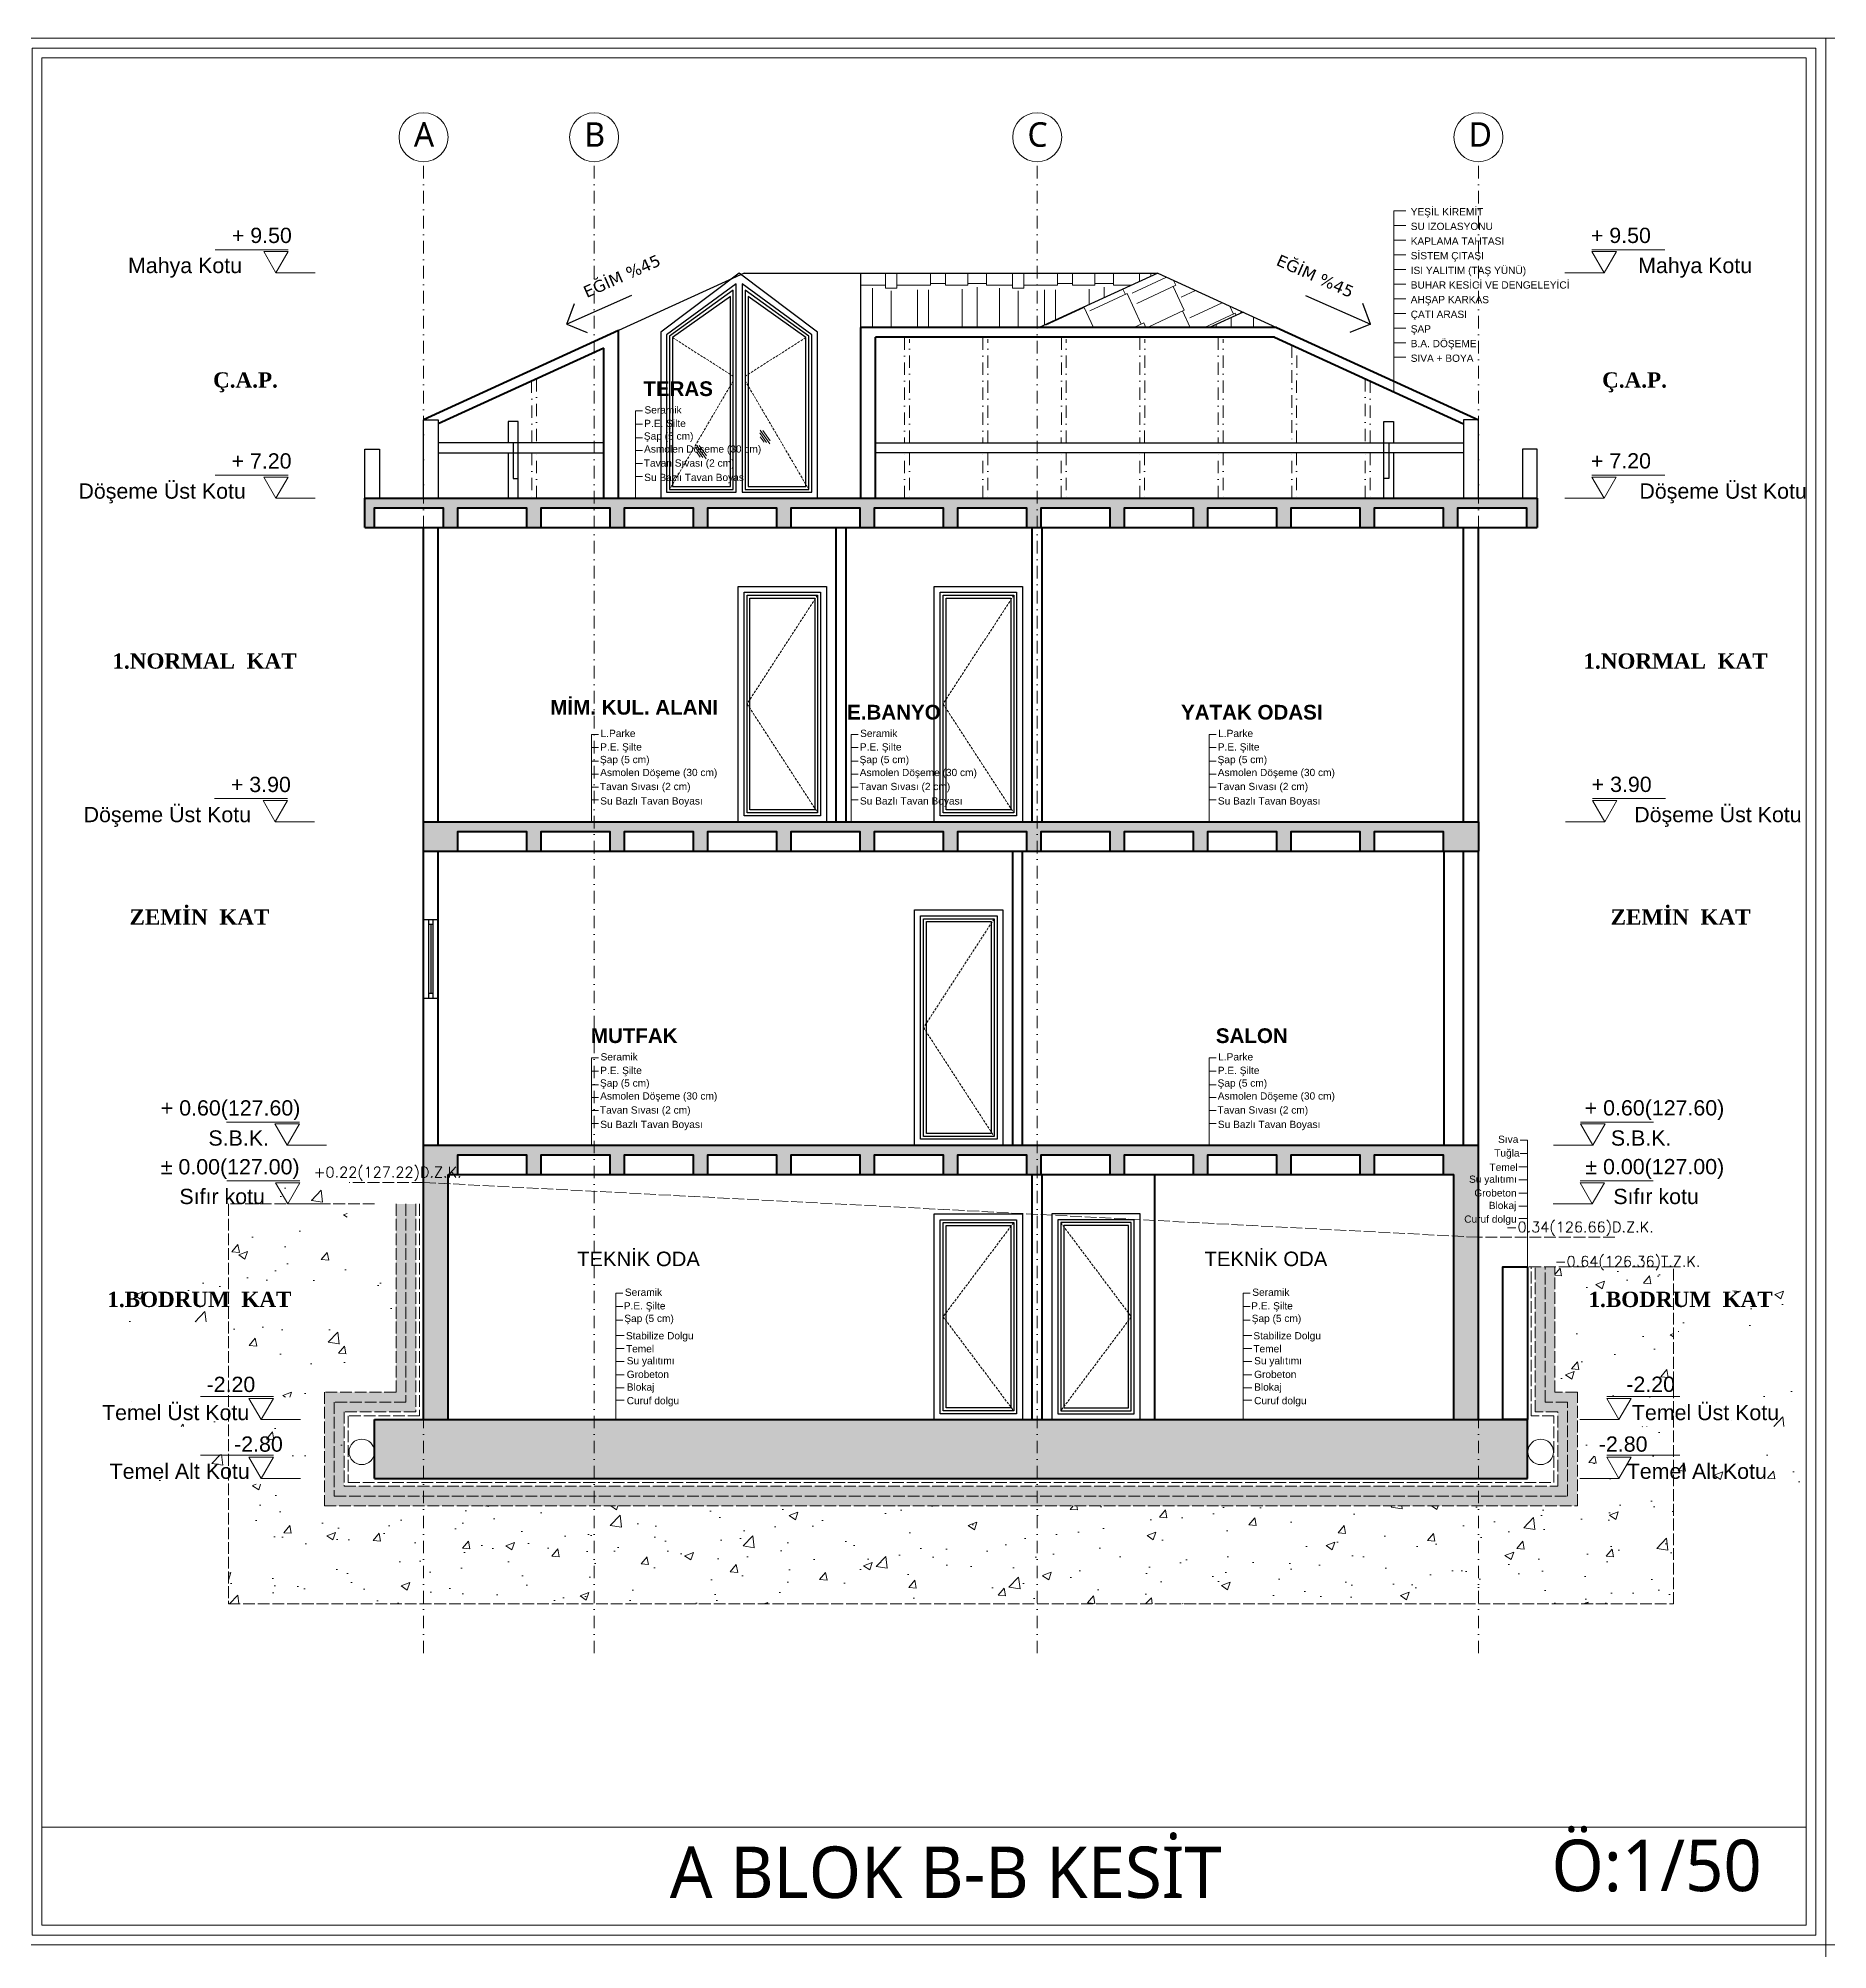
# Model space of a CAD drawing. Header units: millimetres. Extents: x 14753 to 45183, y 5640 to 19518.
# Drawn here: x 28337 to 30162, y 17563 to 19513 of the extents above; entities that cross this region are included whole.
import ezdxf

# ---------------------------------------------------------------- set-up
doc = ezdxf.new("R2010")
doc.units = ezdxf.units.MM
for name, pattern in [('ACAD_ISO02W100', [15, 12, -3]), ('DASHDOT', [25.4, 12.7, -6.35, 0, -6.35]), ('DUZ', [0]), ('HIDDEN', [0.375, 0.25, -0.125])]:
    doc.linetypes.add(name, pattern=pattern)
for name, color, linetype, lineweight in [('A Antet', 35, 'Continuous', 18), ('AKS', 251, 'DASHDOT', 0), ('CERCEVE', 66, 'Continuous', 0), ('Duvar', 1, 'Continuous', 50), ('DUVAR_0.30_gkhn', 7, 'DUZ', 30), ('Görüneyen', 250, 'HIDDEN', 0), ('k aks', 44, 'DASHDOT', 18), ('k ic olcu', 254, 'Continuous', 18), ('k kot', 31, 'Continuous', 20), ('k pencere', 4, 'Continuous', 25), ('k tarama', 252, 'Continuous', 9), ('k yazi', 253, 'Continuous', 15), ('kesiklii çizgi', 244, 'ACAD_ISO02W100', 5), ('Kolon', 30, 'Continuous', 50), ('YAZI', 1, 'Continuous', 0)]:
    doc.layers.add(name, color=color, linetype=linetype, lineweight=lineweight)
doc.layers.add('a_p1_enince', color=1, linetype='Continuous')
doc.layers.add('pencere', color=2, linetype='Continuous')
doc.styles.add('MtXpl_Segoe_UI', font='segoeui.ttf')
doc.styles.add('OLCU', font='romans.shx')
doc.styles.get("Standard").update_dxf_attribs({"font": 'arial.ttf'})
pattern_1 = [(0, (5200.135, 3852.9), (97.155, 45.72), [22.86, -19.05, 26.67, -11.43, 34.29, -15.24]), (0, (5222.995, 3854.804), (97.155, 45.72), [19.05, -72.39, 15.24, -22.86]), (0, (5268.715, 3850.04), (97.155, 45.72), [11.43, -118.11]), (90, (5200.135, 3852.9), (-32.385, 45.72), [43.815, -139.065]), (90, (5222.995, 3852.9), (-32.385, 45.72), [42.8625, -140.0175]), (90, (5242.045, 3852.9), (-32.385, 45.72), [40.005, -142.875]), (90, (5268.715, 3850.042), (-32.385, 45.72), [43.815, -139.065]), (90, (5280.145, 3850.042), (-32.385, 45.72), [43.815, -139.065]), (90, (5314.435, 3852.9), (-32.385, 45.72), [41.91, -140.97])]

# ---------------------------------------------------------------- blocks, each defined once
blk = doc.blocks.new('GXFFCGXFGFC')
at = {"layer": 'k yazi'}
for p, q in [((25995.3, 12934.2), (25995.3, 12749.5)), ((26007.4, 12934.2), (25995.3, 12934.2)), ((26007.4, 12919.2), (25995.3, 12919.2)), ((26007.4, 12904.3), (25995.3, 12904.3)), ((26007.4, 12889.4), (25995.3, 12889.4)), ((26007.4, 12874.4), (25995.3, 12874.4)), ((26007.4, 12859.5), (25995.3, 12859.5)), ((26007.4, 12844.6), (25995.3, 12844.6)), ((26007.4, 12829.6), (25995.3, 12829.6)), ((26007.4, 12814.7), (25995.3, 12814.7)), ((26007.4, 12799.7), (25995.3, 12799.7)), ((26007.4, 12784.8), (25995.3, 12784.8))]:
    blk.add_line(p, q, dxfattribs=at)
for s, p in [('YEŞİL KİREMİT', (26012.4, 12929.6)), ('SU IZOLASYONU', (26012.4, 12914.7)), ('SİSTEM ÇITASI', (26012.4, 12884.8)), ('KAPLAMA TAHTASI', (26012.4, 12899.7)), ('ISI YALITIM (TAŞ YÜNÜ)', (26012.4, 12869.8)), ('BUHAR KESİCİ VE DENGELEYİCİ', (26012.4, 12854.9)), ('AHŞAP KARKAS', (26012.4, 12840)), ('ÇATI ARASI', (26012.4, 12825)), ('ŞAP', (26012.4, 12810.1)), ('B.A. DÖŞEME', (26012.4, 12795.1)), ('SIVA + BOYA', (26012.4, 12780.2))]:
    blk.add_text(s, height=7.4, dxfattribs=at).set_placement(p)
blk = doc.blocks.new('kot1')
for p, q in [((578788.5, 90039.1), (578863, 90039.1)), ((578801, 90015.5), (578761, 90015.5))]:
    blk.add_line(p, q)
blk.add_lwpolyline([(578813.5, 90037.1), (578788.5, 90037.1), (578801, 90015.5)], close=True)
blk = doc.blocks.new('H')
at = {"layer": 'YAZI', "xscale": -1}
for p in [(971405.6, 4462718.1), (971405.6, 4462488.2), (971404.9, 4462158.2), (971417, 4461828.2), (971417.6, 4461768.2), (971390.5, 4461548.2), (971390.5, 4461488.2)]:
    blk.add_blockref('kot1', p, dxfattribs=at)
at = {"layer": 'YAZI'}
for s, p in [('+ 9.50', (392559.6, 4552764, 574.2)), ('Mahya Kotu', (392453.7, 4552733.3, 574.2)), ('+ 7.20', (392559.3, 4552533.9, 574.2)), ('Döşeme Üst Kotu', (392403.1, 4552503.2, 574.2)), ('+ 3.90', (392558.6, 4552203.9, 574.2)), ('Döşeme Üst Kotu', (392408.4, 4552173.2, 574.2)), ('+ 0.60(127.60)', (392487.1, 4551873.9, 574.2)), ('S.B.K.', (392535.7, 4551843.2, 574.2)), ('± 0.00(127.00)', (392487.1, 4551813.9, 574.2)), ('Sıfır kotu', (392506.1, 4551783.6, 574.2)), ('-2.20', (392533.8, 4551591.9, 574.2)), ('Temel Üst Kotu', (392427.2, 4551563.2, 574.2)), ('-2.80', (392561.9, 4551531, 459.4)), ('Temel Alt Kotu', (392434.9, 4551503.3, 459.4))]:
    blk.add_text(s, height=15.6, dxfattribs=at).set_placement(p)
at = {"layer": 'YAZI', "char_height": 15.6, "width": 230.85, "attachment_point": 2}
for s, insert in [('{\\fTimes New Roman|b1|i0|c162|p18;Ç.A.P.}', (392573.5, 4552632.1, 0)), ('{\\fTimes New Roman|b1|i0|c162|p18;1.NORMAL  KAT}', (392531.7, 4552345.4, 0)), ('{\\fTimes New Roman|b1|i0|c162|p18;ZEMİN  KAT}', (392526.5, 4552084.3, 0)), ('{\\fTimes New Roman|b1|i0|c162|p18;1.BODRUM  KAT}', (392526.5, 4551694.2, 0))]:
    blk.add_mtext(s, dxfattribs=dict(at, insert=insert))
blk = doc.blocks.new('KOT11')
at = {"layer": 'YAZI'}
for p in [(-188397.4, 4462717.3), (-188397.5, 4462487.4), (-188396.8, 4462157.4), (-188408.9, 4461827.4), (-188409.5, 4461767.4), (-188382.3, 4461547.4), (-188382.3, 4461487.4)]:
    blk.add_blockref('kot1', p, dxfattribs=at)
for s, p in [('+ 9.50', (390390.1, 4552763.2, 574.2)), ('Mahya Kotu', (390438.3, 4552732.5, 574.2)), ('+ 7.20', (390390.2, 4552533.2, 574.2)), ('Döşeme Üst Kotu', (390439.6, 4552502.4, 574.2)), ('+ 3.90', (390390.9, 4552203.2, 574.2)), ('Döşeme Üst Kotu', (390434.3, 4552172.4, 574.2)), ('+ 0.60(127.60)', (390383.8, 4551873.2, 574.2)), ('S.B.K.', (390410.5, 4551842.4, 574.2)), ('± 0.00(127.00)', (390384.5, 4551813.2, 574.2)), ('Sıfır kotu', (390413, 4551782.8, 574.2)), ('-2.20', (390426.2, 4551591.2, 574.2)), ('Temel Üst Kotu', (390431.9, 4551562.4, 574.2)), ('-2.80', (390398.2, 4551530.2, 459.4)), ('Temel Alt Kotu', (390426.7, 4551502.5, 459.4))]:
    blk.add_text(s, height=15.6, dxfattribs=at).set_placement(p)
at = {"layer": 'YAZI', "char_height": 15.6, "width": 230.85, "attachment_point": 2}
for s, insert in [('{\\fTimes New Roman|b1|i0|c162|p18;Ç.A.P.}', (390434.6, 4552631.3, 0)), ('{\\fTimes New Roman|b1|i0|c162|p18;1.NORMAL  KAT}', (390476.4, 4552344.6, 0)), ('{\\fTimes New Roman|b1|i0|c162|p18;ZEMİN  KAT}', (390481.6, 4552083.5, 0)), ('{\\fTimes New Roman|b1|i0|c162|p18;1.BODRUM  KAT}', (390481.6, 4551693.4, 0))]:
    blk.add_mtext(s, dxfattribs=dict(at, insert=insert))
blk = doc.blocks.new('a blok b-b kesit')
at = {"layer": 'k tarama'}
h = blk.add_hatch(dxfattribs=at)
h.set_pattern_fill('AR-RSHKE', color=256, scale=0.15, angle=360)
h.set_pattern_definition(pattern_1)
h.paths.add_polyline_path([(391460, 4552732.3), (391460, 4552677), (391641.9, 4552677), (391763, 4552732.3)])
h = blk.add_hatch(dxfattribs=at)
h.set_pattern_fill('AR-RSHKE', color=256, scale=0.15, angle=115)
h.set_pattern_definition([(115, (5200.135, 3852.9), (-82.49586924, 68.7302261), [22.86, -19.05, 26.67, -11.43, 34.29, -15.24]), (115, (5188.75, 3872.812), (-82.49586924, 68.7302261), [19.05, -72.39, 15.24, -22.86]), (115, (5173.74, 3916.26), (-82.49586924, 68.7302261), [11.43, -118.11]), (205, (5200.135, 3852.9), (-27.74989962, -48.6728846), [43.815, -139.065]), (205, (5190.474, 3873.618), (-27.74989962, -48.6728846), [42.8625, -140.0175]), (205, (5182.424, 3890.883), (-27.74989962, -48.6728846), [40.005, -142.875]), (205, (5173.742, 3916.26), (-27.74989962, -48.6728846), [43.815, -139.065]), (205, (5168.91, 3926.62), (-27.74989962, -48.6728846), [43.815, -139.065]), (205, (5151.83, 3956.49), (-27.74989962, -48.6728846), [41.91, -140.97])])
h.paths.add_polyline_path([(391763, 4552732.3), (391641.9, 4552677), (391815.9, 4552677), (391850, 4552692.6)])
h = blk.add_hatch(dxfattribs=at)
h.set_pattern_fill('AR-RSHKE', color=256, scale=0.15, angle=360)
h.set_pattern_definition(pattern_1)
h.paths.add_polyline_path([(391884.1, 4552677), (391850, 4552692.6), (391815.9, 4552677)])
h = blk.add_hatch(dxfattribs=at)
h.set_pattern_fill('JIS_STN_2.5', color=256, scale=1.5)
h.paths.add_polyline_path([(391474, 4552492.9), (391544, 4552492.9), (391544, 4552472.9), (391559, 4552472.9), (391559, 4552492.9), (391629, 4552492.9), (391629, 4552472.9), (391644, 4552472.9), (391644, 4552492.9), (391714, 4552492.9), (391714, 4552472.9), (391729, 4552472.9), (391729, 4552492.9), (391799, 4552492.9), (391799, 4552472.9), (391814, 4552472.9), (391814, 4552492.9), (391884, 4552492.9), (391884, 4552472.9), (391899, 4552472.9), (391899, 4552492.9), (391969, 4552492.9), (391969, 4552472.9), (391984, 4552472.9), (391984, 4552492.9), (392054, 4552492.9), (392054, 4552472.9), (392069, 4552472.9), (392069, 4552492.9), (392139, 4552492.9), (392139, 4552472.9), (392150, 4552472.9), (392150, 4552502.9), (390954, 4552502.9), (390954, 4552472.9), (390964, 4552472.9), (390964, 4552492.9), (391034, 4552492.9), (391034, 4552472.9), (391049, 4552472.9), (391049, 4552492.9), (391119, 4552492.9), (391119, 4552472.9), (391134, 4552472.9), (391134, 4552492.9), (391204, 4552492.9), (391204, 4552472.9), (391219, 4552472.9), (391219, 4552492.9), (391289, 4552492.9), (391289, 4552472.9), (391304, 4552472.9), (391304, 4552492.9), (391374, 4552492.9), (391374, 4552472.9), (391389, 4552472.9), (391389, 4552492.9), (391459, 4552492.9), (391459, 4552472.9), (391474, 4552472.9)])
h.paths.add_polyline_path([(391474, 4552162.9), (391544, 4552162.9), (391544, 4552142.9), (391559, 4552142.9), (391559, 4552162.9), (391629, 4552162.9), (391629, 4552142.9), (391644, 4552142.9), (391644, 4552162.9), (391714, 4552162.9), (391714, 4552142.9), (391729, 4552142.9), (391729, 4552162.9), (391799, 4552162.9), (391799, 4552142.9), (391814, 4552142.9), (391814, 4552162.9), (391884, 4552162.9), (391884, 4552142.9), (391899, 4552142.9), (391899, 4552162.9), (391969, 4552162.9), (391969, 4552142.9), (391984, 4552142.9), (391984, 4552162.9), (392054, 4552162.9), (392054, 4552142.9), (392090, 4552142.9), (392090, 4552172.9), (391014, 4552172.9), (391014, 4552142.9), (391049, 4552142.9), (391049, 4552162.9), (391119, 4552162.9), (391119, 4552142.9), (391134, 4552142.9), (391134, 4552162.9), (391204, 4552162.9), (391204, 4552142.9), (391219, 4552142.9), (391219, 4552162.9), (391289, 4552162.9), (391289, 4552142.9), (391304, 4552142.9), (391304, 4552162.9), (391374, 4552162.9), (391374, 4552142.9), (391389, 4552142.9), (391389, 4552162.9), (391459, 4552162.9), (391459, 4552142.9), (391474, 4552142.9)])
h.paths.add_polyline_path([(391474, 4551832.9), (391544, 4551832.9), (391544, 4551812.9), (391559, 4551812.9), (391559, 4551832.9), (391629, 4551832.9), (391629, 4551812.9), (391644, 4551812.9), (391644, 4551832.9), (391714, 4551832.9), (391714, 4551812.9), (391729, 4551812.9), (391729, 4551832.9), (391799, 4551832.9), (391799, 4551812.9), (391814, 4551812.9), (391814, 4551832.9), (391884, 4551832.9), (391884, 4551812.9), (391899, 4551812.9), (391899, 4551832.9), (391969, 4551832.9), (391969, 4551812.9), (391984, 4551812.9), (391984, 4551832.9), (392054, 4551832.9), (392054, 4551812.9), (392065, 4551812.9), (392065, 4551562.9), (392090, 4551562.9), (392090, 4551842.9), (391014, 4551842.9), (391014, 4551562.9), (391039, 4551562.9), (391039, 4551812.9), (391049, 4551812.9), (391049, 4551832.9), (391119, 4551832.9), (391119, 4551812.9), (391134, 4551812.9), (391134, 4551832.9), (391204, 4551832.9), (391204, 4551812.9), (391219, 4551812.9), (391219, 4551832.9), (391289, 4551832.9), (391289, 4551812.9), (391304, 4551812.9), (391304, 4551832.9), (391374, 4551832.9), (391374, 4551812.9), (391389, 4551812.9), (391389, 4551832.9), (391459, 4551832.9), (391459, 4551812.9), (391474, 4551812.9)])
h.paths.add_polyline_path([(392140, 4551502.9), (392140, 4551562.9), (390964, 4551562.9), (390964, 4551502.9)])
h = blk.add_hatch(dxfattribs=at)
h.set_pattern_fill('AR-CONC', color=256, scale=0.5)
h.paths.add_polyline_path([(392289, 4551718.9), (392168, 4551718.9), (392168, 4551590.9), (392191, 4551590.9), (392191, 4551474.9), (390913, 4551474.9), (390913, 4551590.9), (390936, 4551590.9), (390936, 4551782.9), (390815, 4551782.9), (390815, 4551374.9), (392289, 4551374.9)])
h.paths.add_polyline_path([(390701.4, 4551662.7), (390986, 4551662.7), (390986, 4551704.4), (390701.4, 4551704.4)])
h.paths.add_polyline_path([(390862.8, 4551525.8), (390932.7, 4551525.8), (390932.7, 4551555.6), (390862.8, 4551555.6)], flags=16)
h.paths.add_polyline_path([(390711.4, 4551497), (390904, 4551497), (390904, 4551527.5), (390711.4, 4551527.5)])
h.paths.add_polyline_path([(390862.8, 4551585.8), (390932.7, 4551585.8), (390932.7, 4551615.6), (390862.8, 4551615.6)], flags=16)
h.paths.add_polyline_path([(390796.2, 4551777.3), (390916, 4551777.3), (390916, 4551807.9), (390796.2, 4551807.9)])
h.paths.add_polyline_path([(390716.3, 4551555.9), (390914, 4551555.9), (390914, 4551592.6), (390716.3, 4551592.6)])
h.paths.add_polyline_path([(392174.4, 4551652.7), (392414.2, 4551652.7), (392414.2, 4551694.4), (392174.4, 4551694.4)])
h.paths.add_polyline_path([(392203.2, 4551525.8), (392273.1, 4551525.8), (392273.1, 4551555.6), (392203.2, 4551555.6)], flags=16)
h.paths.add_polyline_path([(392231.2, 4551497), (392423.7, 4551497), (392423.7, 4551527.5), (392231.2, 4551527.5)])
h.paths.add_polyline_path([(392203.2, 4551585.8), (392273.1, 4551585.8), (392273.1, 4551615.6), (392203.2, 4551615.6)], flags=16)
h.paths.add_polyline_path([(392221.1, 4551555.9), (392418.9, 4551555.9), (392418.9, 4551592.6), (392221.1, 4551592.6)])
h = blk.add_hatch(dxfattribs=at)
h.set_pattern_fill('JIS_STN_2.5', color=256, scale=1.5)
h.paths.add_polyline_path([(392158, 4551718.9), (392148, 4551718.9), (392148, 4551570.9), (392171, 4551570.9), (392171, 4551494.9), (390933, 4551494.9), (390933, 4551570.9), (391006, 4551570.9), (391006, 4551782.9), (390996, 4551782.9), (390996, 4551580.9), (390923, 4551580.9), (390923, 4551484.9), (392181, 4551484.9), (392181, 4551580.9), (392158, 4551580.9)])
h.paths.add_polyline_path([(390862.8, 4551525.8), (390862.8, 4551555.6)])
h = blk.add_hatch(dxfattribs=at)
h.set_pattern_fill('GRAVEL', color=256)
h.paths.add_polyline_path([(392168, 4551718.9), (392158, 4551718.9), (392158, 4551580.9), (392181, 4551580.9), (392181, 4551484.9), (390923, 4551484.9), (390923, 4551580.9), (390996, 4551580.9), (390996, 4551782.9), (390986, 4551782.9), (390986, 4551590.9), (390913, 4551590.9), (390913, 4551474.9), (392191, 4551474.9), (392191, 4551590.9), (392168, 4551590.9)])
h.paths.add_polyline_path([(390913, 4551525.8), (390913, 4551555.6)], flags=17)
at = {"layer": 'AKS'}
for points in [[(391504.7, 4552666.8), (391504.6, 4552559.3), (391509.6, 4552559.3), (391509.7, 4552665)], [(391584.7, 4552666.8), (391584.6, 4552559.3), (391589.6, 4552559.3), (391589.7, 4552665)], [(391664.7, 4552666.8), (391664.6, 4552559.3), (391669.6, 4552559.3), (391669.7, 4552665)], [(391744.7, 4552666.8), (391744.6, 4552559.3), (391749.6, 4552559.3), (391749.7, 4552665)], [(391824.7, 4552666.8), (391824.6, 4552559.3), (391829.6, 4552559.3), (391829.7, 4552665)], [(391899.7, 4552658.9), (391899.6, 4552559.3), (391904.6, 4552559.3), (391904.7, 4552656.6)], [(391129.3, 4552624.6), (391129.4, 4552559.3), (391124.4, 4552559.3), (391124.3, 4552622.3)], [(391974.7, 4552624.6), (391974.6, 4552559.3), (391979.6, 4552559.3), (391979.7, 4552622.3)], [(391199.4, 4552502.9), (391204.4, 4552502.9)]]:
    blk.add_lwpolyline(points, dxfattribs=at)
for points in [[(391124.4, 4552502.9), (391129.4, 4552502.9), (391129.4, 4552549.3), (391124.4, 4552549.3)], [(391509.6, 4552502.9), (391504.6, 4552502.9), (391504.6, 4552549.3), (391509.6, 4552549.3)], [(391589.6, 4552502.9), (391584.6, 4552502.9), (391584.6, 4552549.3), (391589.6, 4552549.3)], [(391669.6, 4552502.9), (391664.6, 4552502.9), (391664.6, 4552549.3), (391669.6, 4552549.3)], [(391749.6, 4552502.9), (391744.6, 4552502.9), (391744.6, 4552549.3), (391749.6, 4552549.3)], [(391829.6, 4552502.9), (391824.6, 4552502.9), (391824.6, 4552549.3), (391829.6, 4552549.3)], [(391904.6, 4552502.9), (391899.6, 4552502.9), (391899.6, 4552549.3), (391904.6, 4552549.3)], [(391979.6, 4552502.9), (391974.6, 4552502.9), (391974.6, 4552549.3), (391979.6, 4552549.3)]]:
    blk.add_lwpolyline(points, close=True, dxfattribs=at)
at = {"layer": 'Duvar'}
for p, q in [((391213, 4552673.8), (391014, 4552582.9)), ((391213, 4552502.9), (391213, 4552673.8)), ((391460, 4552502.9), (391460, 4552677)), ((391884.1, 4552677), (391460, 4552677)), ((391475, 4552502.9), (391475, 4552667)), ((391881.9, 4552667), (391475, 4552667)), ((391881.9, 4552667), (392075, 4552578.8)), ((391884.1, 4552677), (392090, 4552582.9)), ((391198, 4552656), (391029, 4552578.8)), ((391198, 4552502.9), (391198, 4552656)), ((391014, 4552172.9), (391014, 4552472.9)), ((391029, 4552172.9), (391029, 4552472.9)), ((391435, 4552172.9), (391435, 4552472.9)), ((391445, 4552172.9), (391445, 4552472.9)), ((391635, 4552172.9), (391635, 4552472.9)), ((391645, 4552172.9), (391645, 4552472.9)), ((392075, 4552172.9), (392075, 4552472.9)), ((392090, 4552172.9), (392090, 4552472.9)), ((391014, 4551842.9), (391014, 4552142.9)), ((391029, 4551842.9), (391029, 4552142.9)), ((391615, 4551842.9), (391615, 4552142.9)), ((391625, 4551842.9), (391625, 4552142.9)), ((392075, 4551842.9), (392075, 4552142.9)), ((392090, 4551842.9), (392090, 4552142.9)), ((391635, 4551562.9), (391635, 4551812.9)), ((391645, 4551562.9), (391645, 4551812.9)), ((391760, 4551562.9), (391760, 4551812.9))]:
    blk.add_line(p, q, dxfattribs=at)
at = {"layer": 'DUVAR_0.30_gkhn'}
for points in [[(391014, 4552502.9), (391014, 4552582.9), (391029, 4552582.9), (391029, 4552502.9)], [(391100.4, 4552549.4), (391100.4, 4552503), (391110.4, 4552503), (391110.4, 4552581.1), (391100.4, 4552581.1), (391100.4, 4552559.4)], [(392003.6, 4552549.4), (392003.6, 4552503), (391993.6, 4552503), (391993.6, 4552581.1), (392003.6, 4552581.1), (392003.6, 4552559.4)], [(392090, 4552502.9), (392090, 4552582.9), (392075, 4552582.9), (392075, 4552502.9)], [(390954, 4552502.9), (390954, 4552552.9), (390969, 4552552.9), (390969, 4552502.9)], [(391100.4, 4552559.4), (391029, 4552559.4), (391029, 4552549.3), (391198, 4552549.3)], [(391198, 4552559.3), (391100.4, 4552559.3), (391100.4, 4552559.3)], [(392003.6, 4552559.4), (392075, 4552559.4), (392075, 4552549.3), (391475, 4552549.3)], [(391475, 4552559.3), (392003.6, 4552559.3), (392003.6, 4552559.3)], [(392150, 4552502.9), (392150, 4552552.9), (392135, 4552552.9), (392135, 4552502.9)]]:
    blk.add_lwpolyline(points, dxfattribs=at)
for points in [[(391110.4, 4552559.4), (391105.4, 4552559.4), (391105.4, 4552523), (391110.4, 4552523)], [(391993.6, 4552559.4), (391998.6, 4552559.4), (391998.6, 4552523), (391993.6, 4552523)]]:
    blk.add_lwpolyline(points, close=True, dxfattribs=at)
at = {"layer": 'Görüneyen', "ltscale": 10}
for p, q in [((391268, 4552666.7), (391330, 4552627.3)), ((391404, 4552666.7), (391342, 4552627.3)), ((391330, 4552622.9), (391265, 4552511.9)), ((391342, 4552622.9), (391407, 4552511.9)), ((391416, 4552403.9), (391344, 4552292.9)), ((391616, 4552403.9), (391544, 4552292.9)), ((391344, 4552292.9), (391416, 4552181.9)), ((391544, 4552292.9), (391616, 4552181.9)), ((391596, 4552073.9), (391524, 4551962.9)), ((391524, 4551962.9), (391596, 4551851.9)), ((391616, 4551763.9), (391544, 4551667.9)), ((391664, 4551763.9), (391736, 4551667.9)), ((391544, 4551667.9), (391616, 4551571.9)), ((391736, 4551667.9), (391664, 4551571.9))]:
    blk.add_line(p, q, dxfattribs=at)
at = {"layer": 'k aks'}
for p, q in [((391014, 4551324.6), (391014, 4552846.1)), ((391188, 4551324.6), (391188, 4552846.1)), ((391640, 4551324.6), (391640, 4552846.1)), ((392090, 4551324.6), (392090, 4552846.1))]:
    blk.add_line(p, q, dxfattribs=at)
at = {"layer": 'k aks', "linetype": 'Continuous'}
for centre in [(391014, 4552871.1), (391188, 4552871.1), (391640, 4552871.1), (392090, 4552871.1)]:
    blk.add_circle(centre, 25, dxfattribs=at)
at = {"layer": 'k pencere'}
for p, q in [((391341, 4552732.3), (391213, 4552673.8)), ((391341, 4552732.3), (391763, 4552732.3)), ((391460, 4552677), (391460, 4552732.3)), ((391763, 4552732.3), (391641.9, 4552677)), ((391763, 4552732.3), (391884.1, 4552677)), ((391226.2, 4552709.7), (391160.1, 4552680.3)), ((391160.1, 4552680.3), (391168, 4552701.4)), ((391913.8, 4552709.7), (391979.9, 4552680.3)), ((391979.9, 4552680.3), (391972, 4552701.4)), ((391850, 4552692.6), (391815.9, 4552677)), ((391160.1, 4552680.3), (391181.1, 4552672)), ((391979.9, 4552680.3), (391958.9, 4552672)), ((391019, 4552072.9), (391019, 4551992.9)), ((391024, 4552067.9), (391019, 4552067.9)), ((391021.5, 4552067.9), (391021.5, 4551997.9)), ((391024, 4551992.9), (391024, 4552072.9)), ((391019, 4551997.9), (391024, 4551997.9))]:
    blk.add_line(p, q, dxfattribs=at)
for points in [[(391425, 4552172.9), (391335, 4552172.9), (391335, 4552412.9), (391425, 4552412.9)], [(391625, 4552172.9), (391535, 4552172.9), (391535, 4552412.9), (391625, 4552412.9)], [(391419, 4552406.9), (391419, 4552178.9), (391341, 4552178.9), (391341, 4552406.9)], [(391416, 4552403.9), (391416, 4552181.9), (391344, 4552181.9), (391344, 4552403.9)], [(391413, 4552400.9), (391413, 4552184.9), (391347, 4552184.9), (391347, 4552400.9)], [(391619, 4552406.9), (391619, 4552178.9), (391541, 4552178.9), (391541, 4552406.9)], [(391616, 4552403.9), (391616, 4552181.9), (391544, 4552181.9), (391544, 4552403.9)], [(391613, 4552400.9), (391613, 4552184.9), (391547, 4552184.9), (391547, 4552400.9)], [(391605, 4551842.9), (391515, 4551842.9), (391515, 4552082.9), (391605, 4552082.9)], [(391014, 4551992.9), (391029, 4551992.9), (391029, 4552072.9), (391014, 4552072.9)], [(391599, 4552076.9), (391599, 4551848.9), (391521, 4551848.9), (391521, 4552076.9)], [(391596, 4552073.9), (391596, 4551851.9), (391524, 4551851.9), (391524, 4552073.9)], [(391593, 4552070.9), (391593, 4551854.9), (391527, 4551854.9), (391527, 4552070.9)], [(391625, 4551562.9), (391535, 4551562.9), (391535, 4551772.9), (391625, 4551772.9)], [(391619, 4551766.9), (391619, 4551568.9), (391541, 4551568.9), (391541, 4551766.9)], [(391655, 4551562.9), (391745, 4551562.9), (391745, 4551772.9), (391655, 4551772.9)], [(391661, 4551766.9), (391661, 4551568.9), (391739, 4551568.9), (391739, 4551766.9)], [(391616, 4551763.9), (391616, 4551571.9), (391544, 4551571.9), (391544, 4551763.9)], [(391613, 4551760.9), (391613, 4551574.9), (391547, 4551574.9), (391547, 4551760.9)], [(391664, 4551763.9), (391664, 4551571.9), (391736, 4551571.9), (391736, 4551763.9)], [(391667, 4551760.9), (391667, 4551574.9), (391733, 4551574.9), (391733, 4551760.9)]]:
    blk.add_lwpolyline(points, close=True, dxfattribs=at)
at = {"layer": 'k tarama'}
for p, q in [((391364, 4552559.7), (391356.9, 4552569.6)), ((391367.3, 4552558.5), (391357.4, 4552572.3)), ((391361.4, 4552559.9), (391357.4, 4552565.5)), ((391367.6, 4552561.5), (391360.2, 4552571.8)), ((391299, 4552544.4), (391291.8, 4552554.4)), ((391296.3, 4552544.7), (391292.3, 4552550.2)), ((391302.3, 4552543.2), (391292.4, 4552557)), ((391302.6, 4552546.2), (391295.2, 4552556.5))]:
    blk.add_line(p, q, dxfattribs=at)
for centre in [(390951, 4551530), (392153.6, 4551530)]:
    blk.add_circle(centre, 13, dxfattribs=at)
at = {"layer": 'k yazi'}
for p, q in [((391230.1, 4552591.9), (391237.4, 4552591.9)), ((391230.1, 4552502.9), (391230.1, 4552591.9)), ((391230.1, 4552578.4), (391237.4, 4552578.4)), ((391230.1, 4552564.6), (391237.4, 4552564.6)), ((391230.1, 4552564.6), (391237.4, 4552564.6)), ((391230.1, 4552551.4), (391237.4, 4552551.4)), ((391230.1, 4552551.4), (391237.4, 4552551.4)), ((391230.1, 4552538.2), (391237.4, 4552538.2)), ((391230.1, 4552538.2), (391237.4, 4552538.2)), ((391230.1, 4552525.1), (391237.4, 4552525.1)), ((391230.1, 4552525.1), (391237.4, 4552525.1)), ((391185.3, 4552261.9), (391192.5, 4552261.9)), ((391185.3, 4552172.9), (391185.3, 4552261.9)), ((391450.2, 4552261.9), (391457.4, 4552261.9)), ((391450.2, 4552172.9), (391450.2, 4552261.9)), ((391815.3, 4552261.9), (391822.5, 4552261.9)), ((391815.3, 4552172.9), (391815.3, 4552261.9)), ((391185.3, 4552248.4), (391192.5, 4552248.4)), ((391185.3, 4552234.6), (391192.5, 4552234.6)), ((391185.3, 4552234.6), (391192.5, 4552234.6)), ((391450.2, 4552248.4), (391457.4, 4552248.4)), ((391450.2, 4552234.6), (391457.4, 4552234.6)), ((391450.2, 4552234.6), (391457.4, 4552234.6)), ((391815.3, 4552248.4), (391822.5, 4552248.4)), ((391815.3, 4552234.6), (391822.5, 4552234.6)), ((391815.3, 4552234.6), (391822.5, 4552234.6)), ((391185.3, 4552221.4), (391192.5, 4552221.4)), ((391185.3, 4552221.4), (391192.5, 4552221.4)), ((391450.2, 4552221.4), (391457.4, 4552221.4)), ((391450.2, 4552221.4), (391457.4, 4552221.4)), ((391815.3, 4552221.4), (391822.5, 4552221.4)), ((391815.3, 4552221.4), (391822.5, 4552221.4)), ((391185.3, 4552208.2), (391192.5, 4552208.2)), ((391185.3, 4552208.2), (391192.5, 4552208.2)), ((391185.3, 4552195.1), (391192.5, 4552195.1)), ((391185.3, 4552195.1), (391192.5, 4552195.1)), ((391450.2, 4552208.2), (391457.4, 4552208.2)), ((391450.2, 4552208.2), (391457.4, 4552208.2)), ((391450.2, 4552195.1), (391457.4, 4552195.1)), ((391450.2, 4552195.1), (391457.4, 4552195.1)), ((391815.3, 4552208.2), (391822.5, 4552208.2)), ((391815.3, 4552208.2), (391822.5, 4552208.2)), ((391815.3, 4552195.1), (391822.5, 4552195.1)), ((391815.3, 4552195.1), (391822.5, 4552195.1)), ((391185.3, 4551931.9), (391192.5, 4551931.9)), ((391185.3, 4551842.9), (391185.3, 4551931.9)), ((391815.3, 4551931.9), (391822.5, 4551931.9)), ((391815.3, 4551842.9), (391815.3, 4551931.9)), ((391185.3, 4551918.4), (391192.5, 4551918.4)), ((391185.3, 4551904.6), (391192.5, 4551904.6)), ((391185.3, 4551904.6), (391192.5, 4551904.6)), ((391815.3, 4551918.4), (391822.5, 4551918.4)), ((391815.3, 4551904.6), (391822.5, 4551904.6)), ((391815.3, 4551904.6), (391822.5, 4551904.6)), ((391185.3, 4551891.4), (391192.5, 4551891.4)), ((391185.3, 4551891.4), (391192.5, 4551891.4)), ((391815.3, 4551891.4), (391822.5, 4551891.4)), ((391815.3, 4551891.4), (391822.5, 4551891.4)), ((391185.3, 4551878.2), (391192.5, 4551878.2)), ((391185.3, 4551878.2), (391192.5, 4551878.2)), ((391185.3, 4551865.1), (391192.5, 4551865.1)), ((391185.3, 4551865.1), (391192.5, 4551865.1)), ((391815.3, 4551878.2), (391822.5, 4551878.2)), ((391815.3, 4551878.2), (391822.5, 4551878.2)), ((391815.3, 4551865.1), (391822.5, 4551865.1)), ((391815.3, 4551865.1), (391822.5, 4551865.1)), ((392140, 4551847.9), (392132.8, 4551847.9)), ((392140, 4551718.9), (392140, 4551847.9)), ((392140, 4551834.4), (392132.8, 4551834.4)), ((392140, 4551820.8), (392131.3, 4551820.8)), ((392140, 4551820.8), (392131.3, 4551820.8)), ((392140, 4551820.8), (392131.3, 4551820.8)), ((392140, 4551807.5), (392131.3, 4551807.5)), ((392140, 4551807.5), (392131.3, 4551807.5)), ((392140, 4551793.9), (392131.3, 4551793.9)), ((392140, 4551780.7), (392131.3, 4551780.7)), ((392140, 4551780.7), (392131.3, 4551780.7)), ((392140, 4551768), (392131.3, 4551768)), ((391210.1, 4551562.9), (391210.1, 4551691.9)), ((391210.1, 4551691.9), (391217.4, 4551691.9)), ((391850.1, 4551562.9), (391850.1, 4551691.9)), ((391850.1, 4551691.9), (391857.4, 4551691.9)), ((391210.1, 4551678.4), (391217.4, 4551678.4)), ((391850.1, 4551678.4), (391857.4, 4551678.4)), ((391210.1, 4551664.5), (391217.4, 4551664.5)), ((391210.1, 4551664.5), (391217.4, 4551664.5)), ((391210.1, 4551648.9), (391218.8, 4551648.9)), ((391850.1, 4551664.5), (391857.4, 4551664.5)), ((391850.1, 4551664.5), (391857.4, 4551664.5)), ((391850.1, 4551648.9), (391858.8, 4551648.9)), ((391210.1, 4551635.6), (391218.8, 4551635.6)), ((391210.1, 4551635.6), (391218.8, 4551635.6)), ((391210.1, 4551635.6), (391218.8, 4551635.6)), ((391850.1, 4551635.6), (391858.8, 4551635.6)), ((391850.1, 4551635.6), (391858.8, 4551635.6)), ((391850.1, 4551635.6), (391858.8, 4551635.6)), ((391210.1, 4551622.3), (391218.8, 4551622.3)), ((391210.1, 4551622.3), (391218.8, 4551622.3)), ((391850.1, 4551622.3), (391858.8, 4551622.3)), ((391850.1, 4551622.3), (391858.8, 4551622.3)), ((391210.1, 4551608.7), (391218.8, 4551608.7)), ((391210.1, 4551595.5), (391218.8, 4551595.5)), ((391210.1, 4551595.5), (391218.8, 4551595.5)), ((391850.1, 4551608.7), (391858.8, 4551608.7)), ((391850.1, 4551595.5), (391858.8, 4551595.5)), ((391850.1, 4551595.5), (391858.8, 4551595.5)), ((391210.1, 4551582.8), (391218.8, 4551582.8)), ((391850.1, 4551582.8), (391858.8, 4551582.8))]:
    blk.add_line(p, q, dxfattribs=at)
at = {"layer": 'kesiklii çizgi', "color": 251}
blk.add_lwpolyline([(392229.2, 4551748.9), (392090, 4551748.9), (391014, 4551804.9), (390938.3, 4551804.9)], dxfattribs=at)
at = {"layer": 'kesiklii çizgi'}
for points in [[(390964, 4551782.9), (390815, 4551782.9), (390815, 4551374.9), (392289, 4551374.9), (392289, 4551718.9), (392140, 4551718.9)], [(390986, 4551782.9), (390986, 4551590.9), (390913, 4551590.9), (390913, 4551474.9), (392191, 4551474.9), (392191, 4551590.9), (392168, 4551590.9), (392168, 4551718.9)], [(390996, 4551782.9), (390996, 4551580.9), (390923, 4551580.9), (390923, 4551484.9), (392181, 4551484.9), (392181, 4551580.9), (392158, 4551580.9), (392158, 4551718.9)], [(391006, 4551782.9), (391006, 4551570.9), (390933, 4551570.9), (390933, 4551494.9), (392171, 4551494.9), (392171, 4551570.9), (392148, 4551570.9), (392148, 4551718.9)], [(391010, 4551782.9), (391010, 4551566.9), (390937, 4551566.9), (390937, 4551498.9), (392167, 4551498.9), (392167, 4551566.9), (392144, 4551566.9), (392144, 4551718.9)]]:
    blk.add_lwpolyline(points, dxfattribs=at)
at = {"layer": 'Kolon'}
for p, q in [((390954, 4552502.9), (392150, 4552502.9)), ((390954, 4552472.9), (390954, 4552502.9)), ((392150, 4552502.9), (392150, 4552472.9)), ((390954, 4552472.9), (392150, 4552472.9)), ((391014, 4552172.9), (392090, 4552172.9)), ((391014, 4552142.9), (391014, 4552172.9)), ((392090, 4552172.9), (392090, 4552142.9)), ((391014, 4552142.9), (392090, 4552142.9)), ((392055, 4551842.9), (392055, 4552142.9)), ((391014, 4551562.9), (391014, 4551842.9)), ((391014, 4551842.9), (392090, 4551842.9)), ((392090, 4551562.9), (392090, 4551842.9)), ((391039, 4551562.9), (391039, 4551812.9)), ((391039, 4551812.9), (392065, 4551812.9)), ((392065, 4551562.9), (392065, 4551812.9)), ((390964, 4551562.9), (392140, 4551562.9)), ((390964, 4551502.9), (390964, 4551562.9)), ((392140, 4551502.9), (392140, 4551562.9)), ((390964, 4551502.9), (392140, 4551502.9))]:
    blk.add_line(p, q, dxfattribs=at)
for points in [[(390964, 4552472.9), (390964, 4552492.9), (391034, 4552492.9), (391034, 4552472.9)], [(391049, 4552472.9), (391049, 4552492.9), (391119, 4552492.9), (391119, 4552472.9)], [(391134, 4552472.9), (391134, 4552492.9), (391204, 4552492.9), (391204, 4552472.9)], [(391219, 4552472.9), (391219, 4552492.9), (391289, 4552492.9), (391289, 4552472.9)], [(391304, 4552472.9), (391304, 4552492.9), (391374, 4552492.9), (391374, 4552472.9)], [(391389, 4552472.9), (391389, 4552492.9), (391459, 4552492.9), (391459, 4552472.9)], [(391474, 4552472.9), (391474, 4552492.9), (391544, 4552492.9), (391544, 4552472.9)], [(391559, 4552472.9), (391559, 4552492.9), (391629, 4552492.9), (391629, 4552472.9)], [(391644, 4552472.9), (391644, 4552492.9), (391714, 4552492.9), (391714, 4552472.9)], [(391729, 4552472.9), (391729, 4552492.9), (391799, 4552492.9), (391799, 4552472.9)], [(391814, 4552472.9), (391814, 4552492.9), (391884, 4552492.9), (391884, 4552472.9)], [(391899, 4552472.9), (391899, 4552492.9), (391969, 4552492.9), (391969, 4552472.9)], [(391984, 4552472.9), (391984, 4552492.9), (392054, 4552492.9), (392054, 4552472.9)], [(392069, 4552472.9), (392069, 4552492.9), (392139, 4552492.9), (392139, 4552472.9)], [(391049, 4552142.9), (391049, 4552162.9), (391119, 4552162.9), (391119, 4552142.9)], [(391134, 4552142.9), (391134, 4552162.9), (391204, 4552162.9), (391204, 4552142.9)], [(391219, 4552142.9), (391219, 4552162.9), (391289, 4552162.9), (391289, 4552142.9)], [(391304, 4552142.9), (391304, 4552162.9), (391374, 4552162.9), (391374, 4552142.9)], [(391389, 4552142.9), (391389, 4552162.9), (391459, 4552162.9), (391459, 4552142.9)], [(391474, 4552142.9), (391474, 4552162.9), (391544, 4552162.9), (391544, 4552142.9)], [(391559, 4552142.9), (391559, 4552162.9), (391629, 4552162.9), (391629, 4552142.9)], [(391644, 4552142.9), (391644, 4552162.9), (391714, 4552162.9), (391714, 4552142.9)], [(391729, 4552142.9), (391729, 4552162.9), (391799, 4552162.9), (391799, 4552142.9)], [(391814, 4552142.9), (391814, 4552162.9), (391884, 4552162.9), (391884, 4552142.9)], [(391899, 4552142.9), (391899, 4552162.9), (391969, 4552162.9), (391969, 4552142.9)], [(391984, 4552142.9), (391984, 4552162.9), (392054, 4552162.9), (392054, 4552142.9)], [(391049, 4551812.9), (391049, 4551832.9), (391119, 4551832.9), (391119, 4551812.9)], [(391134, 4551812.9), (391134, 4551832.9), (391204, 4551832.9), (391204, 4551812.9)], [(391219, 4551812.9), (391219, 4551832.9), (391289, 4551832.9), (391289, 4551812.9)], [(391304, 4551812.9), (391304, 4551832.9), (391374, 4551832.9), (391374, 4551812.9)], [(391389, 4551812.9), (391389, 4551832.9), (391459, 4551832.9), (391459, 4551812.9)], [(391474, 4551812.9), (391474, 4551832.9), (391544, 4551832.9), (391544, 4551812.9)], [(391559, 4551812.9), (391559, 4551832.9), (391629, 4551832.9), (391629, 4551812.9)], [(391644, 4551812.9), (391644, 4551832.9), (391714, 4551832.9), (391714, 4551812.9)], [(391729, 4551812.9), (391729, 4551832.9), (391799, 4551832.9), (391799, 4551812.9)], [(391814, 4551812.9), (391814, 4551832.9), (391884, 4551832.9), (391884, 4551812.9)], [(391899, 4551812.9), (391899, 4551832.9), (391969, 4551832.9), (391969, 4551812.9)], [(391984, 4551812.9), (391984, 4551832.9), (392054, 4551832.9), (392054, 4551812.9)], [(392115, 4551562.9), (392115, 4551562.9), (392115, 4551718.9), (392140, 4551718.9), (392140, 4551562.9), (392115, 4551562.9)]]:
    blk.add_lwpolyline(points, dxfattribs=at)
at = {"layer": 'pencere', "color": 128, "true_color": 0x004d39}
blk.add_lwpolyline([(391336, 4552732.3), (391256, 4552672.2), (391256, 4552502.9), (391416, 4552502.9), (391416, 4552672.2), (391336, 4552732.3)], dxfattribs=at)
for points in [[(391333, 4552508.9), (391333, 4552721.7), (391262, 4552669.4), (391262, 4552508.9)], [(391339, 4552508.9), (391410, 4552508.9), (391410, 4552669.4), (391339, 4552721.7)], [(391330, 4552511.9), (391330, 4552715.1), (391265, 4552668.1), (391265, 4552511.9)], [(391268, 4552514.9), (391327, 4552514.9), (391327, 4552708.5), (391268, 4552666.7)], [(391407, 4552511.9), (391407, 4552668.1), (391342, 4552715.1), (391342, 4552511.9)], [(391404, 4552514.9), (391404, 4552666.7), (391345, 4552708.5), (391345, 4552514.9)]]:
    blk.add_lwpolyline(points, close=True, dxfattribs=at)
at = {"layer": 'a_p1_enince'}
blk.add_blockref('GXFFCGXFGFC', (366008.6, 4539861.8), dxfattribs=at)
at = {"layer": 'k ic olcu'}
for name, p in [('H', (-1741.1, -0.8)), ('KOT11', (1814.7, 0))]:
    blk.add_blockref(name, p, dxfattribs=at)
at = {"layer": 'k aks', "style": 'MtXpl_Segoe_UI'}
for s, p in [('A', (391004.1, 4552861.4)), ('B', (391178.1, 4552861.4)), ('C', (391630.1, 4552861.4)), ('D', (392080.1, 4552861.4))]:
    blk.add_text(s, height=25, dxfattribs=at).set_placement(p)
at = {"layer": 'k kot', "style": 'OLCU'}
for s, p in [('+0.22(127.22)D.Z.K.', (390902, 4551810)), ('-0.34(126.66)D.Z.K.', (392118, 4551754)), ('-0.64(126.36)T.Z.K.', (392168, 4551718.9))]:
    blk.add_text(s, height=10.8, dxfattribs=at).set_placement(p)
at = {"layer": 'k yazi'}
for s, p in [('Temel', (392101.4, 4551816.7)), ('Tuğla', (392106.2, 4551831.3)), ('Su yalıtımı', (392080.5, 4551804.5)), ('Grobeton', (392085.9, 4551790.5)), ('Blokaj', (392100.6, 4551777.7)), ('Curuf dolgu', (392075.6, 4551763.8)), ('P.E. Şilte', (391218.3, 4551675.3)), ('P.E. Şilte', (391858.3, 4551675.3)), ('Stabilize Dolgu', (391220.5, 4551644.8)), ('Stabilize Dolgu', (391860.5, 4551644.8)), ('Temel', (391220.5, 4551631.5)), ('Temel', (391860.5, 4551631.5)), ('Su yalıtımı', (391221.3, 4551619.3)), ('Grobeton', (391221.3, 4551605.4)), ('Su yalıtımı', (391861.3, 4551619.3)), ('Grobeton', (391861.3, 4551605.4)), ('Blokaj', (391221.3, 4551592.5)), ('Blokaj', (391861.3, 4551592.5)), ('Curuf dolgu', (391221.3, 4551578.6)), ('Curuf dolgu', (391861.3, 4551578.6))]:
    blk.add_text(s, height=7.4, dxfattribs=at).set_placement(p)
at = {"layer": 'k yazi', "char_height": 12}
for insert, attachment_point, rotation in [((391257.3, 4552740.9), 9, 23.9625), ((391882.7, 4552740.9), 7, 336.0375)]:
    blk.add_mtext_dynamic_manual_height_columns('{\\fVerdana|b0|i0|c162|p34;EĞİM %45}', width=153.763, gutter_width=12.5, heights=[0], dxfattribs=dict(at, insert=insert, attachment_point=attachment_point, rotation=rotation))
at = {"layer": 'k yazi'}
for s, insert, char_height, width, attachment_point in [('{\\fArial|b1|i0|c162|p34;\\C0;TERAS}', (391273.7, 4552622.1), 15, 177.577, 2), ('{\\C7;Seramik}', (391239.4, 4552596.7), 7.4, 53.891, 1), ('{\\fArial|b0|i0|c162|p34;\\C7;Şap (5 cm)}', (391238.8, 4552570), 7.4, 52.752, 1), ('{\\fArial|b0|i0|c162|p34;\\C7;P.E. Şilte}', (391239.1, 4552582.9), 7.4, 45.536, 1), ('{\\C7;Asmolen Döşeme (30 cm)}', (391239, 4552556.8), 7.4, 121.866, 1), ('{\\fArial|b0|i0|c162|p34;\\C7;Tavan Sıvası (2 cm)}', (391238.7, 4552542.5), 7.4, 92.245, 1), ('{\\fArial|b0|i0|c162|p34;\\C7;Su Bazlı Tavan Boyası}', (391239.1, 4552527.8), 7.4, 113.095, 1), ('{\\fArial|b1|i0|c162|p34;\\C0;MİM. KUL. ALANI}', (391228.9, 4552297.1), 15, 177.577, 2), ('{\\fArial|b1|i0|c162|p34;\\C0;E.BANYO}', (391493.8, 4552292.1), 15, 177.577, 2), ('{\\fArial|b1|i0|c162|p34;\\C0;YATAK ODASI}', (391858.9, 4552292.1), 15, 177.577, 2), ('{\\fArial|b0|i0|c162|p34;\\C7;P.E. Şilte}', (391194.2, 4552252.9), 7.4, 45.536, 1), ('{\\C7;L.Parke}', (391194.6, 4552266.7), 7.4, 53.891, 1), ('{\\C7;Seramik}', (391459.4, 4552266.7), 7.4, 53.891, 1), ('{\\fArial|b0|i0|c162|p34;\\C7;P.E. Şilte}', (391459.1, 4552252.9), 7.4, 45.536, 1), ('{\\fArial|b0|i0|c162|p34;\\C7;P.E. Şilte}', (391824.2, 4552252.9), 7.4, 45.536, 1), ('{\\C7;L.Parke}', (391824.6, 4552266.7), 7.4, 53.891, 1), ('{\\fArial|b0|i0|c162|p34;\\C7;Şap (5 cm)}', (391194, 4552240), 7.4, 52.752, 1), ('{\\fArial|b0|i0|c162|p34;\\C7;Şap (5 cm)}', (391458.8, 4552240), 7.4, 52.752, 1), ('{\\fArial|b0|i0|c162|p34;\\C7;Şap (5 cm)}', (391824, 4552240), 7.4, 52.752, 1), ('{\\C7;Asmolen Döşeme (30 cm)}', (391194.2, 4552226.8), 7.4, 121.866, 1), ('{\\C7;Asmolen Döşeme (30 cm)}', (391459, 4552226.8), 7.4, 121.866, 1), ('{\\C7;Asmolen Döşeme (30 cm)}', (391824.2, 4552226.8), 7.4, 121.866, 1), ('{\\fArial|b0|i0|c162|p34;\\C7;Tavan Sıvası (2 cm)}', (391193.9, 4552212.5), 7.4, 92.245, 1), ('{\\fArial|b0|i0|c162|p34;\\C7;Su Bazlı Tavan Boyası}', (391194.3, 4552197.8), 7.4, 113.095, 1), ('{\\fArial|b0|i0|c162|p34;\\C7;Tavan Sıvası (2 cm)}', (391458.8, 4552212.5), 7.4, 92.245, 1), ('{\\fArial|b0|i0|c162|p34;\\C7;Su Bazlı Tavan Boyası}', (391459.2, 4552197.8), 7.4, 113.095, 1), ('{\\fArial|b0|i0|c162|p34;\\C7;Tavan Sıvası (2 cm)}', (391823.9, 4552212.5), 7.4, 92.245, 1), ('{\\fArial|b0|i0|c162|p34;\\C7;Su Bazlı Tavan Boyası}', (391824.3, 4552197.8), 7.4, 113.095, 1), ('{\\fArial|b1|i0|c162|p34;\\C0;MUTFAK}', (391228.9, 4551962.1), 15, 177.577, 2), ('{\\fArial|b1|i0|c162|p34;\\C0;SALON}', (391858.9, 4551962.1), 15, 177.577, 2), ('{\\C7;Seramik}', (391194.6, 4551936.7), 7.4, 53.891, 1), ('{\\fArial|b0|i0|c162|p34;\\C7;P.E. Şilte}', (391194.2, 4551922.9), 7.4, 45.536, 1), ('{\\fArial|b0|i0|c162|p34;\\C7;P.E. Şilte}', (391824.2, 4551922.9), 7.4, 45.536, 1), ('{\\C7;L.Parke}', (391824.6, 4551936.7), 7.4, 53.891, 1), ('{\\fArial|b0|i0|c162|p34;\\C7;Şap (5 cm)}', (391194, 4551910), 7.4, 52.752, 1), ('{\\fArial|b0|i0|c162|p34;\\C7;Şap (5 cm)}', (391824, 4551910), 7.4, 52.752, 1), ('{\\C7;Asmolen Döşeme (30 cm)}', (391194.2, 4551896.8), 7.4, 121.866, 1), ('{\\fArial|b0|i0|c162|p34;\\C7;Tavan Sıvası (2 cm)}', (391193.9, 4551882.5), 7.4, 92.245, 1), ('{\\C7;Asmolen Döşeme (30 cm)}', (391824.2, 4551896.8), 7.4, 121.866, 1), ('{\\fArial|b0|i0|c162|p34;\\C7;Tavan Sıvası (2 cm)}', (391823.9, 4551882.5), 7.4, 92.245, 1), ('{\\fArial|b0|i0|c162|p34;\\C7;Su Bazlı Tavan Boyası}', (391194.3, 4551867.8), 7.4, 113.095, 1), ('{\\fArial|b0|i0|c162|p34;\\C7;Su Bazlı Tavan Boyası}', (391824.3, 4551867.8), 7.4, 113.095, 1), ('Sıva', (392130.8, 4551852.6), 7.4, 52.752, 3), ('TEKNİK ODA', (391233.3, 4551734.3), 14.8, 355.154, 2), ('TEKNİK ODA', (391873.3, 4551734.3), 14.8, 355.154, 2), ('Seramik', (391219.4, 4551696.6), 7.4, 52.752, 1), ('Seramik', (391859.4, 4551696.6), 7.4, 52.752, 1), ('{\\fArial|b0|i0|c162|p34;Şap (5 cm)}', (391218.8, 4551669.9), 7.4, 52.752, 1), ('{\\fArial|b0|i0|c162|p34;Şap (5 cm)}', (391858.8, 4551669.9), 7.4, 52.752, 1)]:
    blk.add_mtext(s, dxfattribs=dict(at, insert=insert, char_height=char_height, width=width, attachment_point=attachment_point))

msp = doc.modelspace()

# ---------------------------------------------------------------- linework, layer by layer
at = {"layer": 'CERCEVE'}
msp.add_line((28340.7, 17687.6), (30140.3, 17687.6), dxfattribs=at)
for points in [[(28320.7, 17567.6), (30160.3, 17567.6), (30160.3, 19512.6), (28320.7, 19512.6)], [(28330.7, 17577.6), (30150.3, 17577.6), (30150.3, 19502.6), (28330.7, 19502.6)], [(30160.3, 17567.6), (32000.7, 17567.6), (32000.7, 19512.6), (30160.3, 19512.6)], [(28340.7, 17587.6), (30140.3, 17587.6), (30140.3, 19492.6), (28340.7, 19492.6)], [(28320.7, 15622.6), (30160.3, 15622.6), (30160.3, 17567.6), (28320.7, 17567.6)], [(30160.3, 15622.6), (32000.7, 15622.6), (32000.7, 17567.6), (30160.3, 17567.6)]]:
    msp.add_lwpolyline(points, close=True, dxfattribs=at)

# ---------------------------------------------------------------- block references
at = {"layer": 'k ic olcu'}
msp.add_blockref('a blok b-b kesit', (-362284.1, -4533459.5), dxfattribs=at)

# ---------------------------------------------------------------- texts
at = {"layer": 'A Antet', "color": 53, "char_height": 52.5, "attachment_point": 1}
for s, width, gutter_width, insert in [('{\\fSegoe UI|b0|i0|c162|p34;Ö:1/50}', 247.734, 9.38, (29880.5, 17674.9, -574.2)), ('{\\fSegoe UI|b0|i0|c162|p34;A BLOK B-B KESİT}', 1034.775, 12.5, (28981.1, 17667.9, -574.2))]:
    msp.add_mtext_dynamic_manual_height_columns(s, width=width, gutter_width=gutter_width, heights=[0], dxfattribs=dict(at, insert=insert))

doc.saveas('drawing.dxf')
